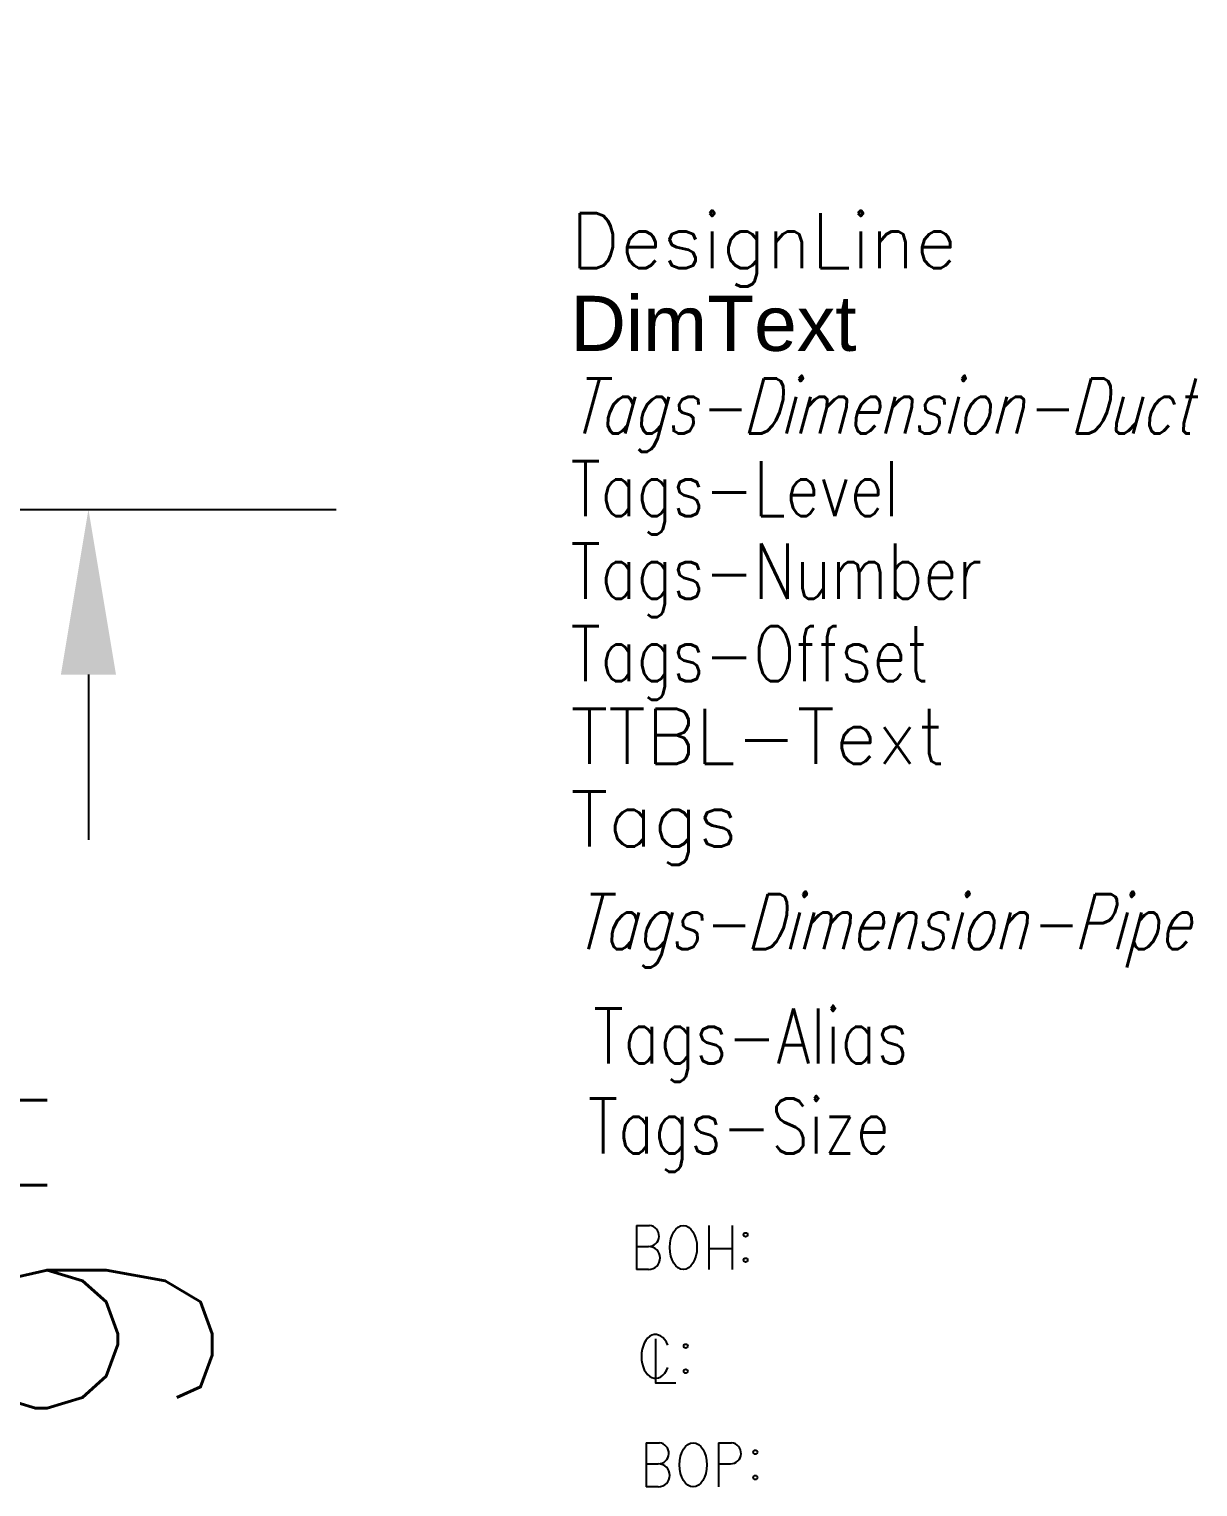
# Model space of a CAD drawing. Header units: inches. Extents: x -109 to 89, y -30 to 75.
# Drawn here: x -9.83 to 11.4, y -11.63 to 14.84 of the extents above; entities that cross this region are included whole.
import ezdxf

# ---------------------------------------------------------------- set-up
doc = ezdxf.new("R2010")
doc.units = ezdxf.units.IN
doc.header["$LTSCALE"] = 0.25
doc.header["$MEASUREMENT"] = 0
doc.styles.add('DesignLine', font='romans.shx')
doc.styles.add('DimText', font='arial.ttf')
doc.styles.add('ROMANS', font='romans')
doc.styles.add('Tags', font='romans.shx')
doc.styles.add('Tags-Alias', font='romans.shx', dxfattribs={"width": 0.8})
doc.styles.add('Tags-Dimension-Duct', font='romans.shx', dxfattribs={"width": 0.75, "oblique": 15})
doc.styles.add('Tags-Dimension-Pipe', font='romans.shx', dxfattribs={"width": 0.75, "oblique": 15})
doc.styles.add('Tags-Level', font='romans.shx', dxfattribs={"width": 0.8})
doc.styles.add('Tags-Number', font='romans.shx', dxfattribs={"width": 0.8})
doc.styles.add('Tags-Offset', font='romans.shx', dxfattribs={"width": 0.8})
doc.styles.add('Tags-Size', font='romans.shx', dxfattribs={"width": 0.8})
doc.styles.add('TTLB-Text', font='romans.shx')
doc.dimstyles.new('Tags', dxfattribs={"dimscale": 48, "dimtxt": 0.09375, "dimasz": 0.0625, "dimexe": 0.09375, "dimexo": 0.09375, "dimgap": 0.09, "dimtad": 0, "dimdec": 3, "dimzin": 0, "dimdsep": 46, "dimlunit": 4, "dimtxsty": 'ROMANS', "dimcen": 0, "dimadec": 0, "dimazin": 0, "dimtfac": 1, "dimtdec": 3, "dimtofl": 0, "dimtmove": 0, "dimatfit": 3, "dimfxl": 1, "dimfrac": 2, "dimtolj": 1, "dimtzin": 0, "dimarcsym": 0})

# ---------------------------------------------------------------- blocks, each defined once
blk = doc.blocks.new('LevelBlock_BOH')
for p, q in [((0.581, 2.476), (0.581, 1.676)), ((0.581, 2.476), (0.818, 2.476)), ((1.892, 2.476), (1.892, 1.676)), ((2.32, 2.476), (2.32, 1.676)), ((0.581, 2.094), (0.8, 2.094)), ((1.892, 2.056), (2.32, 2.056)), ((0.8, 1.676), (0.581, 1.676))]:
    blk.add_line(p, q)
for centre in [(2.562, 2.306), (2.562, 1.846)]:
    blk.add_circle(centre, 0.0373)
for centre, radius, start, end in [((0.8, 2.285), 0.191, 269.7712, 84.6013), ((0.8, 1.885), 0.209, 270, 90)]:
    blk.add_arc(centre, radius, start, end)
blk.add_ellipse((1.432, 2.076), major_axis=(0, 0.4), ratio=0.618597)
at = {"style": 'Tags-Number', "width": 0.8}
blk.add_attdef('FBTM', (2.999, 1.576), '', height=1, dxfattribs=at)
blk = doc.blocks.new('LevelBlock_CL')
blk.add_lwpolyline([(0.638, 2.433), (0.638, 1.638), (1.007, 1.638)])
for centre in [(1.187, 2.304), (1.187, 1.847)]:
    blk.add_circle(centre, 0.0371)
blk.add_ellipse((0.638, 2.116), major_axis=(0, 0.398), ratio=0.6469, start_param=5.250985, end_param=10.456979)
at = {"style": 'Tags-Number', "width": 0.8}
blk.add_attdef('FMID', (1.43, 1.576), '', height=1, dxfattribs=at)
blk = doc.blocks.new('LevelBlock_BOP')
for p, q in [((0.47, 0.98), (0.47, 0.18)), ((0.47, 0.98), (0.707, 0.98)), ((1.781, 0.98), (1.781, 0.18)), ((1.781, 0.98), (2.018, 0.98)), ((0.47, 0.599), (0.688, 0.599)), ((1.781, 0.599), (1.999, 0.599)), ((0.688, 0.18), (0.47, 0.18))]:
    blk.add_line(p, q)
for centre in [(2.451, 0.81), (2.451, 0.35)]:
    blk.add_circle(centre, 0.0373)
for centre, radius, start, end in [((0.689, 0.79), 0.191, 269.7712, 84.6013), ((2, 0.79), 0.191, 269.7712, 84.6013), ((0.688, 0.389), 0.209, 270, 90)]:
    blk.add_arc(centre, radius, start, end)
blk.add_ellipse((1.321, 0.58), major_axis=(0, 0.4), ratio=0.618597)
at = {"style": 'ROMANS'}
blk.add_attdef('FBTM', (2.764, 0.076), '', height=1, dxfattribs=at)
blk = doc.blocks.new('*D11')
at = {"color": 0, "lineweight": -2, "transparency": 16777216}
for p, q in [((-8.756, 18.125), (-8.756, 21.125)), ((-3.949, 15.125), (-13.256, 15.125)), ((-21.809, 6.122), (-4.256, 6.122)), ((-8.756, 3.122), (-8.756, 0.122))]:
    blk.add_line(p, q, dxfattribs=at)
at = {"color": 0, "transparency": 16777216}
for points in [[(-9.256, 18.125), (-8.256, 18.125), (-8.756, 15.125)], [(-9.256, 3.122), (-8.256, 3.122), (-8.756, 6.122)]]:
    blk.add_solid(points, dxfattribs=at)
at = {"layer": 'Defpoints', "color": 0, "transparency": 16777216}
for p in [(0.551, 15.125), (-26.309, 6.122), (-8.756, 6.122)]:
    blk.add_point(p, dxfattribs=at)
at = {"color": 0, "transparency": 16777216, "insert": (-8.756, -7.305), "char_height": 4.5, "attachment_point": 5, "rotation": 90, "style": 'ROMANS'}
blk.add_mtext('\\A1;9"', dxfattribs=at)

msp = doc.modelspace()

# ---------------------------------------------------------------- block references
for name, p in [('LevelBlock_BOH', (0.6187, -9.3551)), ('LevelBlock_CL', (0.9073, -11.3739)), ('LevelBlock_BOP', (0.9073, -11.8065))]:
    msp.add_blockref(name, p)

# ---------------------------------------------------------------- texts
for s, style, p in [('DesignLine', 'DesignLine', (0, 10.5)), ('DimText', 'DimText', (0, 9)), ('TTBL-Text', 'TTLB-Text', (0, 1.5)), ('Tags', 'Tags', (0, 0))]:
    msp.add_text(s, height=1, dxfattribs=dict(style=style)).set_placement(p)
at = {"oblique": 15, "width": 0.75}
for s, style, p in [('Tags-Dimension-Duct', 'Tags-Dimension-Duct', (0, 7.5)), ('Tags-Dimension-Pipe', 'Tags-Dimension-Pipe', (0.0691, -1.8656))]:
    msp.add_text(s, height=1, dxfattribs=dict(at, style=style)).set_placement(p)
at = {"width": 0.8}
for s, style, p in [('Tags-Level', 'Tags-Level', (0, 6)), ('Tags-Number', 'Tags-Number', (0, 4.5)), ('Tags-Offset', 'Tags-Offset', (0, 3)), ('Tags-Alias', 'Tags-Alias', (0.4164, -3.9382)), ('Tags-Size', 'Tags-Size', (0.3167, -5.5744))]:
    msp.add_text(s, height=1, dxfattribs=dict(at, style=style)).set_placement(p)

# ---------------------------------------------------------------- dimensions: what is measured, and where the dimension line sits
dim = msp.add_linear_dim(base=(-8.7563, 6.1225), p1=(0.5509, 15.1249), p2=(-26.3088, 6.1225), angle=90, dimstyle='Tags')
dim.commit()
dim.dimension.update_dxf_attribs({"geometry": '*D11', "text_midpoint": (-8.7563, -7.3047)})

doc.saveas('drawing.dxf')
